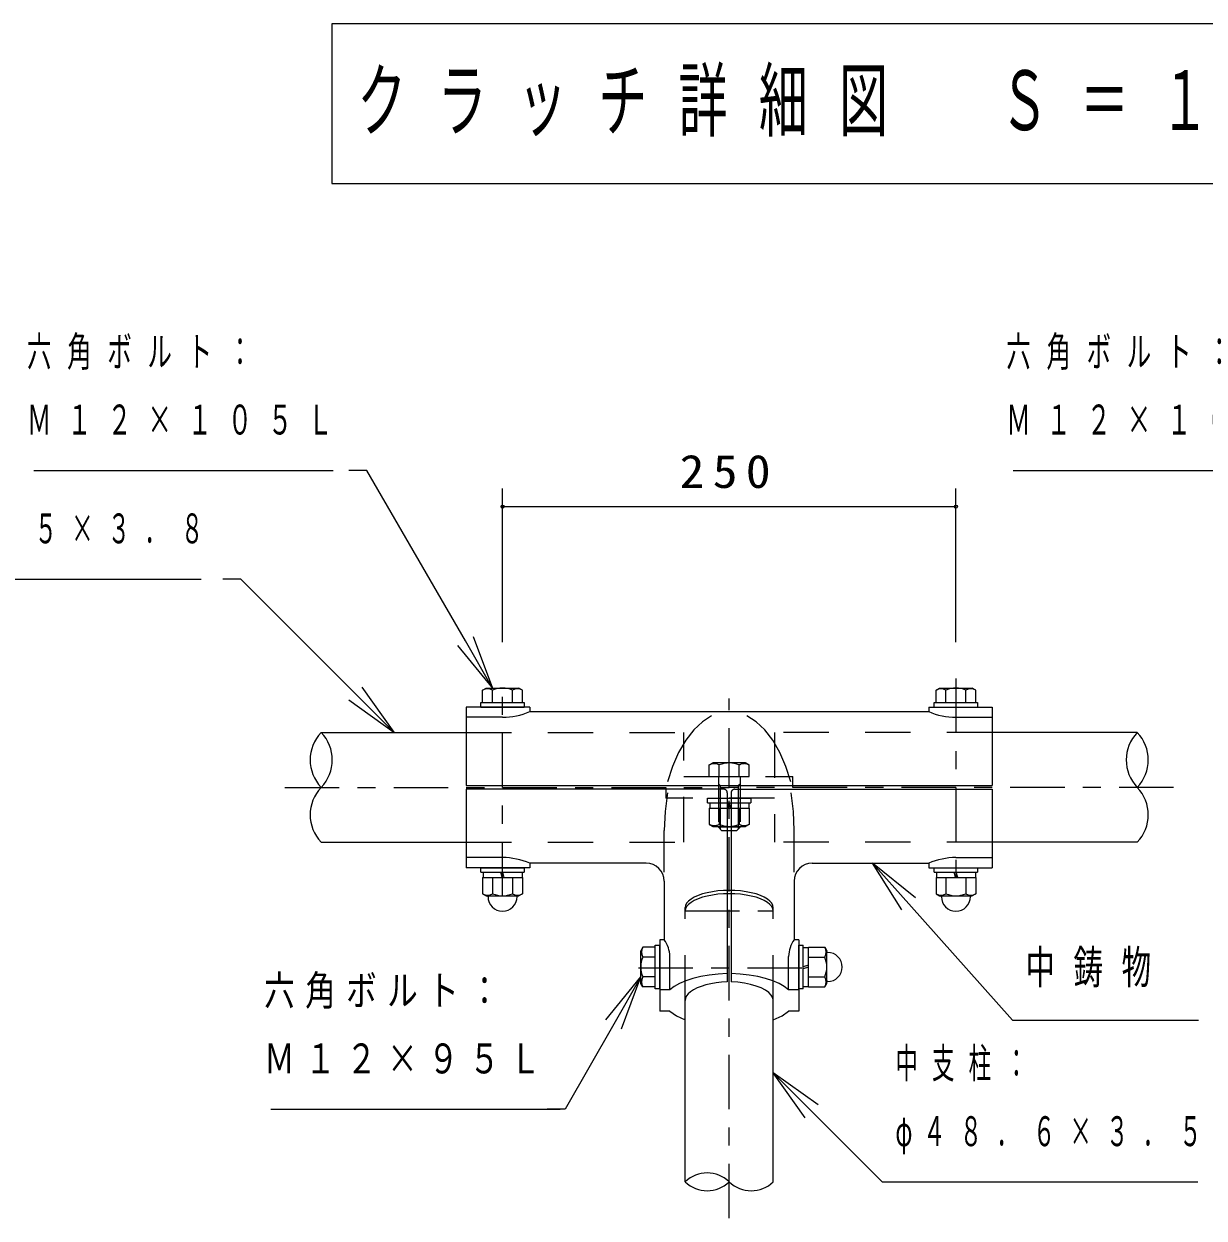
# Model space of a CAD drawing. Units: millimetres on the paper, scale 1:50, with parts at other scales. Extents: x 197 to 617, y 140 to 437.
# Drawn here: x 385.3 to 450.4, y 305.3 to 371.1 of the extents above; entities that cross this region are included whole.
import ezdxf

# ---------------------------------------------------------------- set-up
doc = ezdxf.new("R2010")
doc.units = ezdxf.units.MM
doc.linetypes.add('USER1', pattern=[4.5, 2.5, -2])
doc.linetypes.add('USER2', pattern=[6, 3, -1, 1, -1])
doc.layers.add('線', color=2, linetype='Continuous', lineweight=25)
doc.layers.add('補助', color=2, linetype='Continuous', lineweight=13)
doc.styles.add('ＭＳ ゴシック', font='')
doc.styles.get('ＭＳ ゴシック').set_extended_font_data('MS Gothic')

# ---------------------------------------------------------------- blocks, each defined once
blk = doc.blocks.new('dimension_origin')
at = {"color": 0, "linetype": 'Continuous', "lineweight": -2}
blk.add_circle((0, 0), 1.25, dxfattribs=at)

msp = doc.modelspace()

# ---------------------------------------------------------------- linework, layer by layer
at = {"layer": '線', "color": 7, "lineweight": 13}
for p, q in [((402.268, 371.119), (402.268, 362.319)), ((468.068, 371.119), (402.268, 371.119)), ((402.268, 362.319), (468.068, 362.319))]:
    msp.add_line(p, q, dxfattribs=at)
at = {"layer": '線'}
for p, q in [((410.578, 334.395), (410.775, 334.509)), ((410.775, 334.509), (412.575, 334.509)), ((412.772, 334.395), (412.575, 334.509)), ((435.578, 334.395), (435.775, 334.509)), ((435.775, 334.509), (437.575, 334.509)), ((437.772, 334.395), (437.575, 334.509)), ((410.578, 333.709), (410.578, 334.395)), ((411.127, 333.709), (411.127, 334.395)), ((412.224, 333.709), (412.224, 334.395)), ((412.772, 333.709), (412.772, 334.395)), ((435.578, 333.709), (435.578, 334.395)), ((436.127, 333.709), (436.127, 334.395)), ((437.224, 333.709), (437.224, 334.395)), ((437.772, 333.709), (437.772, 334.395)), ((410.475, 333.709), (412.875, 333.709)), ((410.475, 333.459), (410.475, 333.709)), ((410.475, 333.459), (412.875, 333.459)), ((410.578, 333.709), (412.772, 333.709)), ((412.875, 333.709), (412.875, 333.459)), ((435.475, 333.709), (437.875, 333.709)), ((435.475, 333.459), (435.475, 333.709)), ((435.475, 333.459), (437.875, 333.459)), ((435.578, 333.709), (437.772, 333.709)), ((437.875, 333.709), (437.875, 333.459)), ((411.675, 332.898), (409.675, 332.898)), ((436.675, 332.898), (438.675, 332.898)), ((409.675, 329.134), (438.675, 329.134)), ((423.65, 328.934), (409.675, 328.934)), ((424.07, 328.734), (424.07, 318.32)), ((424.28, 328.734), (424.28, 318.32)), ((424.7, 328.934), (438.675, 328.934)), ((420.595, 324.359), (420.595, 326.656)), ((427.755, 324.359), (427.755, 326.656)), ((411.675, 325.171), (409.675, 325.171)), ((410.475, 324.609), (412.875, 324.609)), ((410.475, 324.359), (410.475, 324.609)), ((412.875, 324.609), (412.875, 324.359)), ((435.475, 324.609), (437.875, 324.609)), ((435.475, 324.359), (435.475, 324.609)), ((436.675, 325.171), (438.675, 325.171)), ((437.875, 324.609), (437.875, 324.359)), ((410.475, 324.359), (412.875, 324.359)), ((410.578, 324.059), (412.772, 324.059)), ((410.578, 324.059), (410.578, 323.173)), ((410.6, 324.359), (412.75, 324.359)), ((410.6, 324.359), (410.6, 324.059)), ((410.6, 324.059), (412.75, 324.059)), ((411.127, 324.059), (411.127, 323.173)), ((411.659, 324.059), (411.578, 324.359)), ((411.773, 324.059), (411.692, 324.359)), ((412.224, 324.059), (412.224, 323.173)), ((412.75, 324.359), (412.75, 324.059)), ((412.772, 324.059), (412.772, 323.173)), ((435.475, 324.359), (437.875, 324.359)), ((435.578, 324.059), (437.772, 324.059)), ((435.578, 324.059), (435.578, 323.173)), ((435.6, 324.359), (437.75, 324.359)), ((435.6, 324.359), (435.6, 324.059)), ((435.6, 324.059), (437.75, 324.059)), ((436.127, 324.059), (436.127, 323.173)), ((436.659, 324.059), (436.578, 324.359)), ((436.773, 324.059), (436.692, 324.359)), ((437.224, 324.059), (437.224, 323.173)), ((437.75, 324.359), (437.75, 324.059)), ((437.772, 324.059), (437.772, 323.173)), ((410.578, 323.173), (410.775, 323.059)), ((410.775, 323.059), (412.575, 323.059)), ((410.875, 323.009), (410.875, 323.059)), ((412.475, 323.009), (412.475, 323.059)), ((412.772, 323.173), (412.575, 323.059)), ((435.578, 323.173), (435.775, 323.059)), ((435.775, 323.059), (437.575, 323.059)), ((435.875, 323.009), (435.875, 323.059)), ((437.475, 323.009), (437.475, 323.059)), ((437.772, 323.173), (437.575, 323.059)), ((419.409, 320.23), (419.295, 320.034)), ((419.295, 318.234), (419.295, 320.034)), ((420.095, 320.23), (419.409, 320.23)), ((420.095, 317.934), (420.095, 320.334)), ((420.095, 320.334), (420.345, 320.334)), ((420.095, 318.037), (420.095, 320.23)), ((420.345, 317.934), (420.345, 320.334)), ((428.005, 317.934), (428.005, 320.334)), ((428.005, 320.334), (428.255, 320.334)), ((428.255, 317.934), (428.255, 320.334)), ((428.255, 318.059), (428.255, 320.209)), ((428.255, 320.209), (428.555, 320.209)), ((428.555, 318.037), (428.555, 320.23)), ((428.555, 320.23), (429.442, 320.23)), ((428.555, 318.059), (428.555, 320.209)), ((429.442, 320.23), (429.555, 320.034)), ((429.555, 318.234), (429.555, 320.034)), ((429.605, 319.934), (429.555, 319.934)), ((420.095, 319.682), (419.409, 319.682)), ((420.904, 317.879), (420.904, 319.72)), ((427.447, 317.879), (427.447, 319.72)), ((428.555, 319.682), (429.442, 319.682)), ((428.555, 319.231), (428.255, 319.15)), ((428.555, 319.117), (428.255, 319.036)), ((419.409, 318.037), (419.295, 318.234)), ((420.095, 318.585), (419.409, 318.585)), ((420.095, 318.037), (419.409, 318.037)), ((428.255, 318.059), (428.555, 318.059)), ((428.555, 318.585), (429.442, 318.585)), ((428.555, 318.037), (429.442, 318.037)), ((429.442, 318.037), (429.555, 318.234)), ((429.605, 318.334), (429.555, 318.334)), ((420.345, 317.934), (420.095, 317.934)), ((428.255, 317.934), (428.005, 317.934))]:
    msp.add_line(p, q, dxfattribs=at)
at = {"layer": '線', "color": 1, "linetype": 'USER2', "lineweight": 13}
for p, q in [((411.675, 323.034), (411.675, 335.034)), ((436.675, 335.034), (436.675, 323.034)), ((424.175, 305.293), (424.175, 333.934)), ((399.675, 329.034), (424.175, 329.034)), ((448.675, 329.034), (424.175, 329.034)), ((421.745, 322.223), (426.605, 322.223)), ((419.175, 319.093), (429.175, 319.093))]:
    msp.add_line(p, q, dxfattribs=at)
at = {"layer": '線', "color": 7}
for p, q in [((409.675, 333.459), (409.675, 329.134)), ((413.175, 333.459), (409.675, 333.459)), ((413.175, 333.459), (413.175, 333.209)), ((413.175, 333.209), (435.175, 333.209)), ((435.175, 333.459), (435.175, 333.209)), ((435.175, 333.459), (438.675, 333.459)), ((438.675, 333.459), (438.675, 329.134)), ((401.675, 332.059), (409.675, 332.059)), ((446.675, 332.059), (438.675, 332.059)), ((409.675, 328.934), (409.675, 324.609)), ((438.675, 328.934), (438.675, 324.609)), ((401.675, 326.009), (409.675, 326.009)), ((446.675, 326.009), (438.675, 326.009)), ((413.175, 324.609), (409.675, 324.609)), ((413.175, 324.859), (413.175, 324.609)), ((419.375, 324.859), (413.175, 324.859)), ((419.595, 324.859), (419.375, 324.859)), ((428.755, 324.859), (428.975, 324.859)), ((428.975, 324.859), (435.175, 324.859)), ((435.175, 324.859), (435.175, 324.609)), ((435.175, 324.609), (438.675, 324.609)), ((420.595, 323.859), (420.595, 320.634)), ((427.755, 323.859), (427.755, 320.634)), ((420.595, 320.634), (420.345, 320.634)), ((420.345, 320.634), (420.345, 317.879)), ((428.005, 320.634), (427.755, 320.634)), ((428.005, 320.634), (428.005, 317.879)), ((420.904, 317.879), (420.345, 317.879)), ((420.345, 317.879), (420.345, 316.706)), ((421.745, 307.293), (421.745, 317.293)), ((426.605, 307.293), (426.605, 317.293)), ((428.005, 317.879), (427.447, 317.879)), ((428.005, 317.879), (428.005, 316.706)), ((420.904, 316.706), (420.345, 316.706)), ((428.005, 316.706), (427.447, 316.706))]:
    msp.add_line(p, q, dxfattribs=at)
at = {"layer": '線', "color": 4, "linetype": 'USER1', "lineweight": 13}
for p, q in [((409.675, 332.059), (421.675, 332.059)), ((421.675, 326.009), (421.675, 332.059)), ((438.675, 332.059), (426.675, 332.059)), ((426.675, 332.059), (426.675, 326.009)), ((423.078, 330.27), (423.275, 330.384)), ((423.078, 329.634), (423.078, 330.27)), ((425.075, 330.384), (423.275, 330.384)), ((423.627, 329.634), (423.627, 330.27)), ((424.724, 329.634), (424.724, 330.27)), ((425.272, 330.27), (425.075, 330.384)), ((425.272, 329.634), (425.272, 330.27)), ((421.675, 329.634), (427.675, 329.634)), ((423.078, 329.634), (425.272, 329.634)), ((423.575, 329.634), (423.575, 326.834)), ((423.675, 329.134), (423.575, 329.234)), ((423.575, 329.134), (424.775, 329.134)), ((423.675, 329.134), (423.675, 326.734)), ((424.175, 329.034), (424.175, 329.634)), ((424.675, 329.134), (424.775, 329.234)), ((424.675, 329.134), (424.675, 326.734)), ((424.775, 329.634), (424.775, 326.834)), ((427.675, 329.034), (427.675, 329.634)), ((420.675, 329.034), (420.675, 328.434)), ((423.87, 328.934), (423.65, 328.934)), ((424.48, 328.934), (424.7, 328.934)), ((426.675, 328.434), (420.675, 328.434)), ((422.975, 328.434), (425.375, 328.434)), ((422.975, 328.184), (422.975, 328.434)), ((422.975, 328.184), (425.375, 328.184)), ((423.078, 327.884), (425.272, 327.884)), ((423.078, 327.884), (423.078, 326.998)), ((423.1, 328.184), (425.25, 328.184)), ((423.1, 328.184), (423.1, 327.884)), ((423.1, 327.884), (425.25, 327.884)), ((423.627, 327.884), (423.627, 326.998)), ((424.159, 327.884), (424.078, 328.184)), ((424.273, 327.884), (424.192, 328.184)), ((424.724, 327.884), (424.724, 326.998)), ((425.25, 328.184), (425.25, 327.884)), ((425.272, 327.884), (425.272, 326.998)), ((425.375, 328.434), (425.375, 328.184)), ((423.078, 326.998), (423.275, 326.884)), ((423.275, 326.884), (425.075, 326.884)), ((424.775, 326.834), (423.575, 326.834)), ((423.575, 326.834), (423.775, 326.634)), ((424.575, 326.634), (423.775, 326.634)), ((424.775, 326.834), (424.575, 326.634)), ((425.272, 326.998), (425.075, 326.884)), ((409.675, 326.009), (421.675, 326.009)), ((438.675, 326.009), (426.675, 326.009)), ((421.745, 317.293), (421.745, 322.407)), ((426.605, 317.293), (426.605, 322.407))]:
    msp.add_line(p, q, dxfattribs=at)
at = {"layer": '線'}
for points in [[(423.203, 332.976), (422.695, 332.656), (422.216, 332.206), (421.776, 331.637), (421.385, 330.959), (421.049, 330.186), (420.776, 329.334)], [(427.575, 329.334), (427.302, 330.186), (426.966, 330.959), (426.574, 331.637), (426.135, 332.206), (425.656, 332.656), (425.148, 332.976)], [(420.767, 328.734), (420.638, 327.707), (420.595, 326.656)], [(427.755, 326.656), (427.712, 327.707), (427.584, 328.734)]]:
    msp.add_lwpolyline(points, dxfattribs=at)
at = {"layer": '線', "color": 4, "linetype": 'USER1', "lineweight": 13}
for points in [[(426.605, 322.407), (426.585, 322.531), (426.523, 322.653), (426.42, 322.77), (426.28, 322.882), (426.103, 322.985), (425.894, 323.078), (425.655, 323.16), (425.39, 323.229), (425.105, 323.284), (424.804, 323.324), (424.493, 323.348), (424.175, 323.356), (423.858, 323.348), (423.546, 323.324), (423.246, 323.284), (422.96, 323.229), (422.696, 323.16), (422.457, 323.078), (422.248, 322.985), (422.071, 322.882), (421.93, 322.77), (421.828, 322.653), (421.766, 322.531), (421.745, 322.407)], [(426.605, 322.223), (426.585, 322.347), (426.523, 322.468), (426.42, 322.586), (426.28, 322.697), (426.103, 322.801), (425.894, 322.894), (425.655, 322.976), (425.39, 323.045), (425.105, 323.1), (424.804, 323.14), (424.493, 323.164), (424.175, 323.172), (423.858, 323.164), (423.546, 323.14), (423.246, 323.1), (422.96, 323.045), (422.696, 322.976), (422.457, 322.894), (422.248, 322.801), (422.071, 322.697), (421.93, 322.586), (421.828, 322.468), (421.766, 322.347), (421.745, 322.223)]]:
    msp.add_lwpolyline(points, dxfattribs=at)
at = {"layer": '線', "color": 7}
for points in [[(424.07, 318.772), (423.564, 318.741), (423.073, 318.684), (422.606, 318.602), (422.171, 318.496), (421.777, 318.368), (421.43, 318.221), (421.138, 318.057), (420.904, 317.879)], [(427.447, 317.879), (427.213, 318.057), (426.921, 318.221), (426.574, 318.368), (426.18, 318.496), (425.745, 318.602), (425.278, 318.684), (424.787, 318.741), (424.28, 318.772)], [(424.07, 318.32), (423.756, 318.297), (423.45, 318.26), (423.159, 318.208), (422.885, 318.143), (422.633, 318.066), (422.408, 317.977), (422.211, 317.879), (422.046, 317.771), (421.915, 317.657), (421.821, 317.538), (421.764, 317.416), (421.745, 317.293)], [(426.605, 317.293), (426.578, 317.442), (426.495, 317.588), (426.359, 317.728), (426.173, 317.859), (425.941, 317.978), (425.667, 318.083), (425.357, 318.171), (425.018, 318.241), (424.656, 318.291), (424.28, 318.32)], [(420.904, 316.706), (421.264, 316.451), (421.745, 316.228)], [(426.605, 316.228), (427.086, 316.451), (427.447, 316.706)]]:
    msp.add_lwpolyline(points, dxfattribs=at)
at = {"layer": '線'}
for centre, radius, start, end in [((410.853, 333.92), 0.548, 60.00001, 119.99999), ((411.675, 333.13), 1.38, 66.57346, 113.42654), ((412.498, 333.92), 0.548, 60.00001, 119.99999), ((435.853, 333.92), 0.548, 60.00001, 119.99999), ((436.675, 333.13), 1.38, 66.57346, 113.42654), ((437.498, 333.92), 0.548, 60.00001, 119.99999), ((411.626, 336.903), 4.006, 270.70665, 292.75615), ((436.725, 336.903), 4.006, 247.24385, 269.29335), ((403.246, 330.547), 2.18, 136.07099, 223.92901), ((400.105, 330.547), 2.18, 316.07099, 43.92901), ((448.246, 330.547), 2.18, 136.07099, 223.92901), ((445.105, 330.547), 2.18, 316.07099, 43.92901), ((403.246, 327.522), 2.18, 136.07099, 223.92901), ((445.105, 327.522), 2.18, 316.07099, 43.92901), ((411.626, 321.165), 4.006, 67.24385, 89.29335), ((436.725, 321.165), 4.006, 90.70665, 112.75615), ((410.853, 323.648), 0.548, 240.00001, 299.99999), ((411.675, 323.009), 0.8, 180, 0), ((411.675, 324.439), 1.38, 246.57346, 293.42654), ((412.498, 323.648), 0.548, 240.00001, 299.99999), ((435.853, 323.648), 0.548, 240.00001, 299.99999), ((436.675, 323.009), 0.8, 180, 0), ((436.675, 324.439), 1.38, 246.57346, 293.42654), ((437.498, 323.648), 0.548, 240.00001, 299.99999), ((419.266, 319.676), 1.638, 1.53749, 35.7773), ((429.085, 319.676), 1.638, 144.2227, 178.46251), ((419.884, 319.956), 0.548, 150.00001, 209.99999), ((428.967, 319.956), 0.548, 330.00001, 29.99999), ((429.605, 319.134), 0.8, 270, 90), ((420.675, 319.134), 1.38, 156.57346, 203.42654), ((428.176, 319.134), 1.38, 336.57346, 23.42654), ((419.884, 318.311), 0.548, 150.00001, 209.99999), ((428.967, 318.311), 0.548, 330.00001, 29.99999), ((422.96, 306.031), 1.751, 46.07233, 133.92767), ((422.96, 308.554), 1.751, 226.07233, 313.92767), ((425.39, 308.554), 1.751, 226.07233, 313.92767)]:
    msp.add_arc(centre, radius, start, end, dxfattribs=at)
at = {"layer": '線', "color": 4, "linetype": 'USER1', "lineweight": 13}
for centre, radius, start, end in [((423.353, 329.795), 0.548, 60.00001, 119.99999), ((424.175, 329.005), 1.38, 66.57346, 113.42654), ((424.998, 329.795), 0.548, 60.00001, 119.99999), ((423.87, 328.734), 0.2, 0, 90), ((424.48, 328.734), 0.2, 90, 180), ((423.353, 327.473), 0.548, 240.00001, 299.99999), ((424.175, 328.264), 1.38, 246.57346, 293.42654), ((424.998, 327.473), 0.548, 240.00001, 299.99999)]:
    msp.add_arc(centre, radius, start, end, dxfattribs=at)
at = {"layer": '線', "color": 7}
for centre, start, end in [((419.595, 323.859), 0, 90), ((428.755, 323.859), 90, 180)]:
    msp.add_arc(centre, 1, start, end, dxfattribs=at)
at = {"layer": '補助'}
for p, q in [((385.827, 346.509), (402.332, 346.509)), ((404.199, 346.509), (403.199, 346.509)), ((409.627, 337.107), (404.199, 346.509)), ((439.827, 346.509), (456.332, 346.509)), ((411.675, 337.034), (411.675, 345.509)), ((436.675, 337.034), (436.675, 345.509)), ((411.675, 344.509), (436.675, 344.509)), ((378.665, 340.509), (395.06, 340.509)), ((397.25, 340.509), (396.25, 340.509)), ((403.554, 334.205), (397.25, 340.509)), ((411.127, 334.509), (409.627, 337.107)), ((410.06, 337.357), (411.127, 334.509)), ((409.194, 336.857), (411.127, 334.509)), ((403.908, 334.559), (405.675, 332.084)), ((403.201, 333.852), (405.675, 332.084)), ((405.675, 332.084), (403.554, 334.205)), ((432.075, 324.859), (434.072, 322.62)), ((434.445, 322.953), (432.075, 324.859)), ((433.699, 322.287), (432.075, 324.859)), ((434.072, 322.62), (439.788, 316.209)), ((417.373, 316.228), (419.295, 318.585)), ((419.295, 318.585), (417.808, 315.98)), ((418.242, 315.732), (419.295, 318.585)), ((417.808, 315.98), (415.131, 311.293)), ((439.788, 316.209), (440.788, 316.209)), ((440.788, 316.209), (450.05, 316.209)), ((426.605, 313.296), (428.726, 311.174)), ((429.08, 311.528), (426.605, 313.296)), ((428.372, 310.821), (426.605, 313.296)), ((398.902, 311.293), (414.849, 311.293)), ((415.131, 311.293), (414.131, 311.293)), ((428.726, 311.174), (432.614, 307.284)), ((432.614, 307.284), (433.614, 307.284)), ((433.614, 307.284), (450.01, 307.284))]:
    msp.add_line(p, q, dxfattribs=at)

# ---------------------------------------------------------------- block references
at = {"layer": '補助', "xscale": 0.0667, "yscale": 0.0667}
msp.add_blockref('dimension_origin', (411.675, 344.509), dxfattribs=at)
at = {"layer": '補助', "xscale": 0.0667, "yscale": 0.0667, "rotation": 180}
msp.add_blockref('dimension_origin', (436.675, 344.509), dxfattribs=at)

# ---------------------------------------------------------------- texts
at = {"layer": '線', "color": 7, "insert": (403.668, 366.719), "char_height": 3.299, "attachment_point": 4, "style": 'ＭＳ ゴシック'}
msp.add_mtext('\\T1.64;\\W0.6;クラッチ詳細図\u3000Ｓ＝１／１０', dxfattribs=at)
at = {"layer": '補助', "style": 'ＭＳ ゴシック'}
for s, insert, char_height, attachment_point in [('\\T1.64;\\W0.6;六角ボルト：', (385.452, 353.884), 1.65, 1), ('\\T1.64;\\W0.6;六角ボルト：', (439.452, 353.884), 1.65, 1), ('\\T1.64;\\W0.6;Ｍ１２×１０５Ｌ', (385.452, 350.134), 1.65, 1), ('\\T1.64;\\W0.6;Ｍ１２×１０５Ｌ', (439.452, 350.134), 1.65, 1), ('\\T1.33;\\W1.1;250', (424.175, 345.509), 1.833, 8), ('\\T1.63;\\W0.55;φ６０．５×３．８', (378.29, 344.134), 1.65, 1), ('\\T1.63;\\W0.65;中鋳物', (440.513, 320.042), 1.833, 1), ('\\T1.34;\\W0.75;六角ボルト：', (398.527, 318.668), 1.65, 1), ('\\T1.34;\\W0.75;Ｍ１２×９５Ｌ', (398.527, 314.918), 1.65, 1), ('\\T1.63;\\W0.55;中支柱：', (433.339, 314.659), 1.65, 1), ('\\T1.63;\\W0.55;φ４８．６×３．５', (433.339, 310.909), 1.65, 1)]:
    msp.add_mtext(s, dxfattribs=dict(at, insert=insert, char_height=char_height, attachment_point=attachment_point))

doc.saveas('drawing.dxf')
